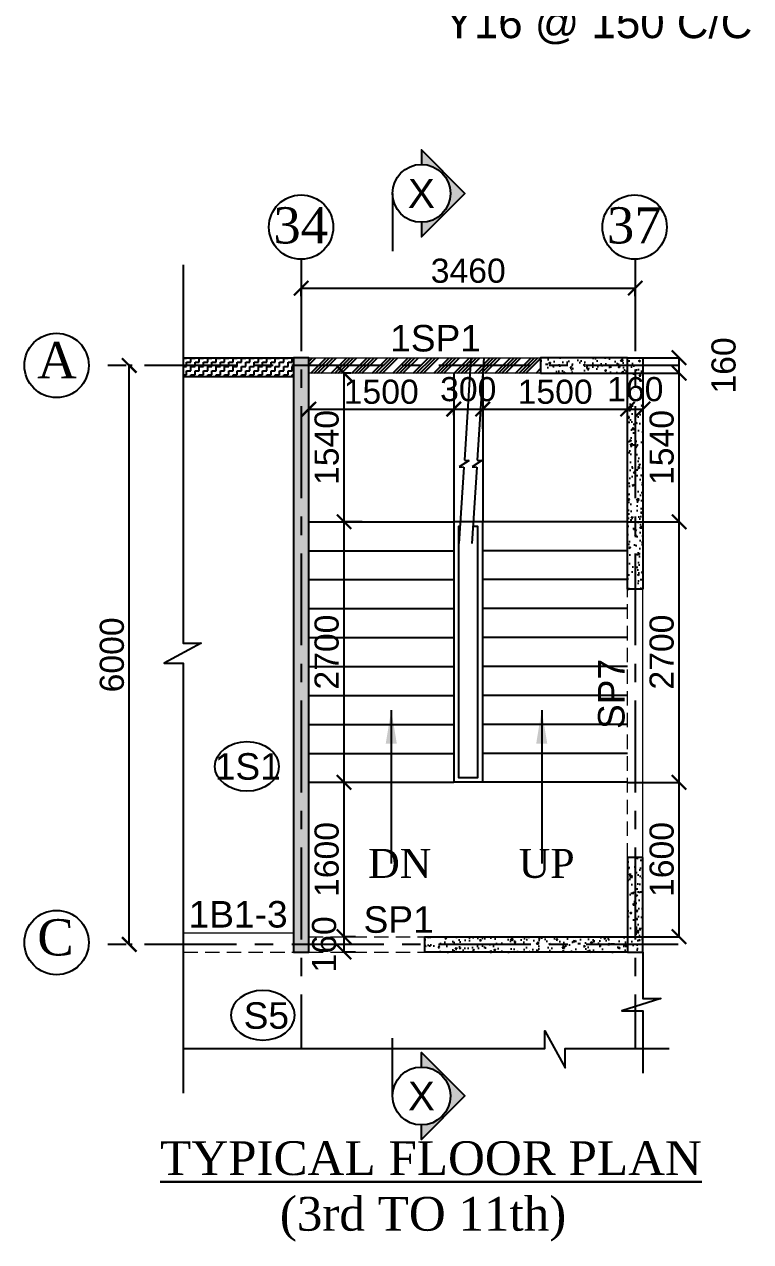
# Model space of a CAD drawing. Header units: inches. Extents: x 42351 to 118476, y -157843 to -108551.
# Drawn here: x 55539 to 63059, y -144412 to -131799 of the extents above; entities that cross this region are included whole.
import ezdxf
from ezdxf.enums import TextEntityAlignment as Align

# ---------------------------------------------------------------- set-up
doc = ezdxf.new("R2010")
doc.units = ezdxf.units.IN
doc.header["$MEASUREMENT"] = 0
doc.linetypes.add('CENTER', pattern=[50.8, 31.75, -6.35, 6.35, -6.35])
doc.linetypes.add('Hidden', pattern=[3, 2, -1])
for name, color, linetype in [('1', 8, 'Continuous'), ('160 R.C. WALL HAT', 8, 'Continuous'), ('160 R.C.WALL', 6, 'Continuous'), ('200 R.C. WALL', 8, 'Continuous'), ('200THK R.C WALL HAT', 253, 'Continuous'), ('ARROW', 5, 'Continuous'), ('DIM', 251, 'Continuous'), ('GIRD CIR', 1, 'Continuous'), ('GIRD TEXT', 4, 'Continuous'), ('GRID', 8, 'CENTER'), ('GRID DIM', 4, 'Continuous'), ('NON STRUC R.C.WALL', 6, 'Continuous'), ('SECOND FLOOR BEAM', 6, 'Continuous'), ('SECOND FLOOR SLAB', 4, 'Continuous'), ('SLAB TEXT', 1, 'Continuous'), ('SLAB TXT', 4, 'Continuous'), ('SPANRAL BEAM', 3, 'Continuous'), ('STEP LINE', 6, 'Continuous')]:
    doc.layers.add(name, color=color, linetype=linetype)
for name, color, linetype, lineweight in [('BEAMS', 3, 'Continuous', 0), ('GRID NO', 4, 'Continuous', 9), ('inner wall', 4, 'Continuous', 30), ('SLAB CIR', 1, 'Continuous', 25), ('text', 4, 'Continuous', 30)]:
    doc.layers.add(name, color=color, linetype=linetype, lineweight=lineweight)
doc.styles.add('KUMAR', font='romantic.ttf')
doc.styles.add('T-200', font='arial.ttf', dxfattribs={"height": 300})
doc.styles.add('T200', font='sanss___.ttf', dxfattribs={"height": 250})
doc.styles.add('T300', font='sanss___.ttf', dxfattribs={"height": 350})
doc.styles.add('T400', font='romantic.ttf')
doc.dimstyles.new('T 200', dxfattribs={"dimtxt": 250, "dimasz": 150, "dimexe": 1, "dimexo": 0, "dimgap": 50, "dimtad": 1, "dimdec": 0, "dimdsep": 46, "dimtxsty": 'T200', "dimblk": 'ARCHTICK', "dimcen": 2.5, "dimdle": 1, "dimclrd": 5, "dimclre": 253, "dimclrt": 1, "dimadec": 0, "dimazin": 0, "dimtfac": 1, "dimtdec": 0, "dimtmove": 2, "dimatfit": 3, "dimfxl": 0, "dimarcsym": 0})
doc.dimstyles.new('T 300', dxfattribs={"dimtxt": 250, "dimasz": 150, "dimexe": 1, "dimexo": 0, "dimgap": 50, "dimtad": 1, "dimdec": 0, "dimrnd": 5, "dimdsep": 46, "dimtxsty": 'T200', "dimblk": 'ARCHTICK', "dimcen": 2.5, "dimdle": 1, "dimclrd": 5, "dimclre": 253, "dimclrt": 4, "dimadec": 0, "dimazin": 0, "dimtfac": 1, "dimtdec": 0, "dimtmove": 2, "dimatfit": 3, "dimfxl": 0, "dimarcsym": 0})
pattern_1 = [(50, (2195675.05, 94343.4), (179.315046, -15.688034), [18.75, -206.25]), (355, (2195675.05, 94343.4), (-34.687833, 188.048033), [15, -165]), (100.451444, (2195689.99, 94342.1), (144.627212, 172.359998), [15.935048, -175.285528]), (46.1842, (2195675.05, 94393.4), (266.810333, -41.37982), [28.125, -309.375]), (96.635635, (2195697.28, 94389.96), (233.665486, 243.52965), [23.902586, -262.92844]), (351.184164, (2195675.05, 94393.4), (233.665486, 243.52965), [22.5, -247.5]), (21, (2195700.05, 94380.9), (149.226763, -100.654723), [18.75, -206.25]), (326, (2195700.05, 94380.9), (60.828833, 181.287511), [15, -165]), (71.451445, (2195712.48, 94372.52), (210.055594, 80.632788), [15.935047, -175.285528]), (37.5, (2195675.046, 94343.41), (3.0399638, 83.2234635), [0, -163, 0, -167.5, 0, -165.625]), (7.5, (2195675.05, 94343.41), (65.7673844, 98.602928), [0, -95.5, 0, -159.25, 0, -63.125]), (327.5, (2195619.296, 94343.41), (133.455609, -5.638718), [0, -62.5, 0, -195, 0, -258.75]), (317.5, (2195594.3, 94343.41), (145.7965423, 25.0262456), [0, -81.25, 0, -129.5, 0, -183.75])]

# ---------------------------------------------------------------- blocks, each defined once
blk = doc.blocks.new('_ARCHTICK')
at = {"color": 0, "linetype": 'ByBlock', "const_width": 0.15}
blk.add_lwpolyline([(-0.5, -0.5), (0.5, 0.5)], dxfattribs=at)
blk = doc.blocks.new('*D52')
at = {"layer": 'Defpoints', "color": 0}
for p in [(56625, -135333), (56655, -135333, 15), (56655, -141332, 15)]:
    blk.add_point(p, dxfattribs=at)
at = {"layer": 'GRID DIM', "color": 253, "lineweight": -2}
for p, q in [((56655, -135333), (56624, -135333)), ((56655, -141332), (56624, -141332))]:
    blk.add_line(p, q, dxfattribs=at)
at = {"layer": 'GRID DIM', "color": 5, "lineweight": -2}
blk.add_line((56625, -141333), (56625, -135332), dxfattribs=at)
at = {"layer": 'GRID DIM', "color": 5, "lineweight": -2, "xscale": 150, "yscale": 150, "zscale": 150}
for p, rotation in [((56625, -135333), 90), ((56625, -141332), 270)]:
    blk.add_blockref('_ARCHTICK', p, dxfattribs=dict(at, rotation=rotation))
at = {"layer": 'GRID DIM', "color": 4, "insert": (56446, -138332), "char_height": 250, "attachment_point": 5, "rotation": 90, "style": 'T200'}
blk.add_mtext('6000', dxfattribs=at)
blk = doc.blocks.new('*D53')
at = {"layer": 'Defpoints', "color": 0}
for p in [(61865, -134532), (58405, -134615, 15), (61865, -134615, 15)]:
    blk.add_point(p, dxfattribs=at)
at = {"layer": 'GRID DIM', "color": 5, "lineweight": -2}
blk.add_line((58404, -134532), (61866, -134532), dxfattribs=at)
at = {"layer": 'GRID DIM', "color": 253, "lineweight": -2}
for p, q in [((58405, -134615), (58405, -134531)), ((61865, -134615), (61865, -134531))]:
    blk.add_line(p, q, dxfattribs=at)
at = {"layer": 'GRID DIM', "color": 5, "lineweight": -2, "xscale": 150, "yscale": 150, "zscale": 150, "rotation": 180}
blk.add_blockref('_ARCHTICK', (58405, -134532), dxfattribs=at)
at = {"layer": 'GRID DIM', "color": 5, "lineweight": -2, "xscale": 150, "yscale": 150, "zscale": 150}
blk.add_blockref('_ARCHTICK', (61865, -134532), dxfattribs=at)
at = {"layer": 'GRID DIM', "color": 4, "insert": (60135, -134353), "char_height": 250, "attachment_point": 5, "style": 'T200'}
blk.add_mtext('3460', dxfattribs=at)
blk = doc.blocks.new('*D54')
at = {"layer": 'Defpoints', "color": 0}
for p in [(61785, -139653, 15), (62318, -139653), (61785, -141252, 15)]:
    blk.add_point(p, dxfattribs=at)
at = {"layer": 'DIM', "color": 253, "lineweight": -2}
for p, q in [((61785, -139653), (62319, -139653)), ((61785, -141252), (62319, -141252))]:
    blk.add_line(p, q, dxfattribs=at)
at = {"layer": 'DIM', "color": 5, "lineweight": -2}
blk.add_line((62318, -141253), (62318, -139652), dxfattribs=at)
at = {"layer": 'DIM', "color": 5, "lineweight": -2, "xscale": 150, "yscale": 150, "zscale": 150}
for p, rotation in [((62318, -139653), 90), ((62318, -141252), 270)]:
    blk.add_blockref('_ARCHTICK', p, dxfattribs=dict(at, rotation=rotation))
at = {"layer": 'DIM', "color": 1, "insert": (62139, -140452), "char_height": 250, "attachment_point": 5, "rotation": 90, "style": 'T200'}
blk.add_mtext('1600', dxfattribs=at)
blk = doc.blocks.new('*D55')
at = {"layer": 'Defpoints', "color": 0}
for p in [(61785, -136953, 15), (62318, -136953), (61785, -139653, 15)]:
    blk.add_point(p, dxfattribs=at)
at = {"layer": 'DIM', "color": 253, "lineweight": -2}
for p, q in [((61785, -136953), (62319, -136953)), ((61785, -139653), (62319, -139653))]:
    blk.add_line(p, q, dxfattribs=at)
at = {"layer": 'DIM', "color": 5, "lineweight": -2}
blk.add_line((62318, -139654), (62318, -136952), dxfattribs=at)
at = {"layer": 'DIM', "color": 5, "lineweight": -2, "xscale": 150, "yscale": 150, "zscale": 150}
for p, rotation in [((62318, -136953), 90), ((62318, -139653), 270)]:
    blk.add_blockref('_ARCHTICK', p, dxfattribs=dict(at, rotation=rotation))
at = {"layer": 'DIM', "color": 1, "insert": (62139, -138303), "char_height": 250, "attachment_point": 5, "rotation": 90, "style": 'T200'}
blk.add_mtext('2700', dxfattribs=at)
blk = doc.blocks.new('*D56')
at = {"layer": 'Defpoints', "color": 0}
for p in [(61785, -135413, 15), (62318, -135413), (61785, -136953, 15)]:
    blk.add_point(p, dxfattribs=at)
at = {"layer": 'DIM', "color": 253, "lineweight": -2}
for p, q in [((61785, -135413), (62319, -135413)), ((61785, -136953), (62319, -136953))]:
    blk.add_line(p, q, dxfattribs=at)
at = {"layer": 'DIM', "color": 5, "lineweight": -2}
blk.add_line((62318, -136954), (62318, -135412), dxfattribs=at)
at = {"layer": 'DIM', "color": 5, "lineweight": -2, "xscale": 150, "yscale": 150, "zscale": 150}
for p, rotation in [((62318, -135413), 90), ((62318, -136953), 270)]:
    blk.add_blockref('_ARCHTICK', p, dxfattribs=dict(at, rotation=rotation))
at = {"layer": 'DIM', "color": 1, "insert": (62139, -136183), "char_height": 250, "attachment_point": 5, "rotation": 90, "style": 'T200'}
blk.add_mtext('1540', dxfattribs=at)
blk = doc.blocks.new('*D57')
at = {"layer": 'Defpoints', "color": 0}
for p in [(61785, -135253, 15), (62318, -135253), (61785, -135413, 15)]:
    blk.add_point(p, dxfattribs=at)
at = {"layer": 'DIM', "color": 253, "lineweight": -2}
for p, q in [((61785, -135253), (62319, -135253)), ((61785, -135413), (62319, -135413))]:
    blk.add_line(p, q, dxfattribs=at)
at = {"layer": 'DIM', "color": 5, "lineweight": -2}
blk.add_line((62318, -135414), (62318, -135252), dxfattribs=at)
at = {"layer": 'DIM', "color": 5, "lineweight": -2, "xscale": 150, "yscale": 150, "zscale": 150}
for p, rotation in [((62318, -135253), 90), ((62318, -135413), 270)]:
    blk.add_blockref('_ARCHTICK', p, dxfattribs=dict(at, rotation=rotation))
at = {"layer": 'DIM', "color": 1, "insert": (62780, -135333), "char_height": 250, "attachment_point": 5, "rotation": 90, "style": 'T200'}
blk.add_mtext('160', dxfattribs=at)
blk = doc.blocks.new('*D58')
at = {"layer": 'Defpoints', "color": 0}
for p in [(58849, -141252), (58967, -141252, 15), (58967, -141412, 15)]:
    blk.add_point(p, dxfattribs=at)
at = {"layer": 'DIM', "color": 253, "lineweight": -2}
for p, q in [((58967, -141252), (58848, -141252)), ((58967, -141412), (58848, -141412))]:
    blk.add_line(p, q, dxfattribs=at)
at = {"layer": 'DIM', "color": 5, "lineweight": -2}
blk.add_line((58849, -141413), (58849, -141251), dxfattribs=at)
at = {"layer": 'DIM', "color": 5, "lineweight": -2, "xscale": 150, "yscale": 150, "zscale": 150}
for p, rotation in [((58849, -141252), 90), ((58849, -141412), 270)]:
    blk.add_blockref('_ARCHTICK', p, dxfattribs=dict(at, rotation=rotation))
at = {"layer": 'DIM', "color": 1, "insert": (58644, -141332), "char_height": 250, "attachment_point": 5, "rotation": 90, "style": 'T200'}
blk.add_mtext('160', dxfattribs=at)
blk = doc.blocks.new('*D59')
at = {"layer": 'Defpoints', "color": 0}
for p in [(58849, -139653), (58932, -139653, 15), (58967, -141252, 15)]:
    blk.add_point(p, dxfattribs=at)
at = {"layer": 'DIM', "color": 253, "lineweight": -2}
for p, q in [((58932, -139653), (58848, -139653)), ((58967, -141252), (58848, -141252))]:
    blk.add_line(p, q, dxfattribs=at)
at = {"layer": 'DIM', "color": 5, "lineweight": -2}
blk.add_line((58849, -141253), (58849, -139652), dxfattribs=at)
at = {"layer": 'DIM', "color": 5, "lineweight": -2, "xscale": 150, "yscale": 150, "zscale": 150}
for p, rotation in [((58849, -139653), 90), ((58849, -141252), 270)]:
    blk.add_blockref('_ARCHTICK', p, dxfattribs=dict(at, rotation=rotation))
at = {"layer": 'DIM', "color": 1, "insert": (58670, -140452), "char_height": 250, "attachment_point": 5, "rotation": 90, "style": 'T200'}
blk.add_mtext('1600', dxfattribs=at)
blk = doc.blocks.new('*D60')
at = {"layer": 'Defpoints', "color": 0}
for p in [(58849, -136953), (59036, -136953, 15), (58932, -139653, 15)]:
    blk.add_point(p, dxfattribs=at)
at = {"layer": 'DIM', "color": 253, "lineweight": -2}
for p, q in [((59036, -136953), (58848, -136953)), ((58932, -139653), (58848, -139653))]:
    blk.add_line(p, q, dxfattribs=at)
at = {"layer": 'DIM', "color": 5, "lineweight": -2}
blk.add_line((58849, -139654), (58849, -136952), dxfattribs=at)
at = {"layer": 'DIM', "color": 5, "lineweight": -2, "xscale": 150, "yscale": 150, "zscale": 150}
for p, rotation in [((58849, -136953), 90), ((58849, -139653), 270)]:
    blk.add_blockref('_ARCHTICK', p, dxfattribs=dict(at, rotation=rotation))
at = {"layer": 'DIM', "color": 1, "insert": (58670, -138303), "char_height": 250, "attachment_point": 5, "rotation": 90, "style": 'T200'}
blk.add_mtext('2700', dxfattribs=at)
blk = doc.blocks.new('*D61')
at = {"layer": 'Defpoints', "color": 0}
for p in [(58849, -135413), (58918, -135413, 15), (59036, -136953, 15)]:
    blk.add_point(p, dxfattribs=at)
at = {"layer": 'DIM', "color": 253, "lineweight": -2}
for p, q in [((58918, -135413), (58848, -135413)), ((59036, -136953), (58848, -136953))]:
    blk.add_line(p, q, dxfattribs=at)
at = {"layer": 'DIM', "color": 5, "lineweight": -2}
blk.add_line((58849, -136954), (58849, -135412), dxfattribs=at)
at = {"layer": 'DIM', "color": 5, "lineweight": -2, "xscale": 150, "yscale": 150, "zscale": 150}
for p, rotation in [((58849, -135413), 90), ((58849, -136953), 270)]:
    blk.add_blockref('_ARCHTICK', p, dxfattribs=dict(at, rotation=rotation))
at = {"layer": 'DIM', "color": 1, "insert": (58670, -136183), "char_height": 250, "attachment_point": 5, "rotation": 90, "style": 'T200'}
blk.add_mtext('1540', dxfattribs=at)
blk = doc.blocks.new('*D62')
at = {"layer": 'Defpoints', "color": 0}
for p in [(59985, -135785), (58484, -135848, 15), (59985, -135848, 15)]:
    blk.add_point(p, dxfattribs=at)
at = {"layer": 'DIM', "color": 5, "lineweight": -2}
blk.add_line((58483, -135785), (59986, -135785), dxfattribs=at)
at = {"layer": 'DIM', "color": 253, "lineweight": -2}
for p, q in [((58484, -135848), (58484, -135784)), ((59985, -135848), (59985, -135784))]:
    blk.add_line(p, q, dxfattribs=at)
at = {"layer": 'DIM', "color": 5, "lineweight": -2, "xscale": 150, "yscale": 150, "zscale": 150, "rotation": 180}
blk.add_blockref('_ARCHTICK', (58484, -135785), dxfattribs=at)
at = {"layer": 'DIM', "color": 5, "lineweight": -2, "xscale": 150, "yscale": 150, "zscale": 150}
blk.add_blockref('_ARCHTICK', (59985, -135785), dxfattribs=at)
at = {"layer": 'DIM', "color": 1, "insert": (59234, -135607), "char_height": 250, "attachment_point": 5, "style": 'T200'}
blk.add_mtext('1500', dxfattribs=at)
blk = doc.blocks.new('*D63')
at = {"layer": 'Defpoints', "color": 0}
for p in [(60285, -135785), (59985, -135848, 15), (60285, -135988, 15)]:
    blk.add_point(p, dxfattribs=at)
at = {"layer": 'DIM', "color": 5, "lineweight": -2}
blk.add_line((59984, -135785), (60286, -135785), dxfattribs=at)
at = {"layer": 'DIM', "color": 253, "lineweight": -2}
for p, q in [((59985, -135848), (59985, -135784)), ((60285, -135988), (60285, -135784))]:
    blk.add_line(p, q, dxfattribs=at)
at = {"layer": 'DIM', "color": 5, "lineweight": -2, "xscale": 150, "yscale": 150, "zscale": 150, "rotation": 180}
blk.add_blockref('_ARCHTICK', (59985, -135785), dxfattribs=at)
at = {"layer": 'DIM', "color": 5, "lineweight": -2, "xscale": 150, "yscale": 150, "zscale": 150}
blk.add_blockref('_ARCHTICK', (60285, -135785), dxfattribs=at)
at = {"layer": 'DIM', "color": 1, "insert": (60135, -135580), "char_height": 250, "attachment_point": 5, "style": 'T200'}
blk.add_mtext('300', dxfattribs=at)
blk = doc.blocks.new('*D64')
at = {"layer": 'Defpoints', "color": 0}
for p in [(61785, -135785), (61785, -135860, 15), (60285, -135988, 15)]:
    blk.add_point(p, dxfattribs=at)
at = {"layer": 'DIM', "color": 5, "lineweight": -2}
blk.add_line((60284, -135785), (61786, -135785), dxfattribs=at)
at = {"layer": 'DIM', "color": 253, "lineweight": -2}
for p, q in [((60285, -135988), (60285, -135784)), ((61785, -135860), (61785, -135784))]:
    blk.add_line(p, q, dxfattribs=at)
at = {"layer": 'DIM', "color": 5, "lineweight": -2, "xscale": 150, "yscale": 150, "zscale": 150, "rotation": 180}
blk.add_blockref('_ARCHTICK', (60285, -135785), dxfattribs=at)
at = {"layer": 'DIM', "color": 5, "lineweight": -2, "xscale": 150, "yscale": 150, "zscale": 150}
blk.add_blockref('_ARCHTICK', (61785, -135785), dxfattribs=at)
at = {"layer": 'DIM', "color": 1, "insert": (61035, -135607), "char_height": 250, "attachment_point": 5, "style": 'T200'}
blk.add_mtext('1500', dxfattribs=at)
blk = doc.blocks.new('*D65')
at = {"layer": 'Defpoints', "color": 0}
for p in [(61945, -135785), (61945, -135834, 15), (61785, -135860, 15)]:
    blk.add_point(p, dxfattribs=at)
at = {"layer": 'DIM', "color": 5, "lineweight": -2}
blk.add_line((61784, -135785), (61946, -135785), dxfattribs=at)
at = {"layer": 'DIM', "color": 253, "lineweight": -2}
for p, q in [((61785, -135860), (61785, -135784)), ((61945, -135834), (61945, -135784))]:
    blk.add_line(p, q, dxfattribs=at)
at = {"layer": 'DIM', "color": 5, "lineweight": -2, "xscale": 150, "yscale": 150, "zscale": 150, "rotation": 180}
blk.add_blockref('_ARCHTICK', (61785, -135785), dxfattribs=at)
at = {"layer": 'DIM', "color": 5, "lineweight": -2, "xscale": 150, "yscale": 150, "zscale": 150}
blk.add_blockref('_ARCHTICK', (61945, -135785), dxfattribs=at)
at = {"layer": 'DIM', "color": 1, "insert": (61865, -135580), "char_height": 250, "attachment_point": 5, "style": 'T200'}
blk.add_mtext('160', dxfattribs=at)

msp = doc.modelspace()

# ---------------------------------------------------------------- hatches: boundary and pattern name
at = {"layer": '1'}
for points in [[(60100.2, -133549.8), (59650.2, -133999.8), (59650.2, -133849.8, 0.4142136), (59950.2, -133549.8, 0.4142136), (59650.2, -133249.8), (59650.2, -133099.8)], [(60100.2, -142902.5), (59650.2, -142452.5), (59650.2, -142602.5, -0.4142136), (59950.2, -142902.5, -0.4142136), (59650.2, -143202.5), (59650.2, -143352.5)]]:
    msp.add_hatch(color=30, dxfattribs=at).paths.add_polyline_path(points)
at = {"layer": '160 R.C. WALL HAT'}
h = msp.add_hatch(dxfattribs=at)
h.set_pattern_fill('AR-CONC', color=256, scale=25)
h.set_pattern_definition([(50, (2195695.05, 94343.4), (179.315046, -15.688034), [18.75, -206.25]), (355, (2195695.05, 94343.4), (-34.687833, 188.048033), [15, -165]), (100.451444, (2195709.99, 94342.1), (144.627212, 172.359998), [15.935048, -175.285528]), (46.1842, (2195695.05, 94393.4), (266.810333, -41.37982), [28.125, -309.375]), (96.635635, (2195717.28, 94389.96), (233.665486, 243.52965), [23.902586, -262.92844]), (351.184164, (2195695.05, 94393.4), (233.665486, 243.52965), [22.5, -247.5]), (21, (2195720.05, 94380.9), (149.226763, -100.654723), [18.75, -206.25]), (326, (2195720.05, 94380.9), (60.828833, 181.287511), [15, -165]), (71.451445, (2195732.48, 94372.52), (210.055594, 80.632788), [15.935047, -175.285528]), (37.5, (2195695.046, 94343.41), (3.0399638, 83.2234635), [0, -163, 0, -167.5, 0, -165.625]), (7.5, (2195695.05, 94343.41), (65.7673844, 98.602928), [0, -95.5, 0, -159.25, 0, -63.125]), (327.5, (2195639.296, 94343.41), (133.455609, -5.638718), [0, -62.5, 0, -195, 0, -258.75]), (317.5, (2195614.3, 94343.41), (145.7965423, 25.0262456), [0, -81.25, 0, -129.5, 0, -183.75])])
h.paths.add_polyline_path([(58484.5, -135252.5), (58324.5, -135252.5), (58324.5, -141412.4), (58484.5, -141412.4)])
h = msp.add_hatch(dxfattribs=at)
h.set_pattern_fill('AR-CONC', color=256, scale=25)
h.set_pattern_definition([(50, (2195675.05, 94363.41), (179.315046, -15.688034), [18.75, -206.25]), (355, (2195675.05, 94363.4), (-34.687833, 188.048033), [15, -165]), (100.451444, (2195689.99, 94362.1), (144.627212, 172.359998), [15.935048, -175.285528]), (46.1842, (2195675.05, 94413.4), (266.810333, -41.37982), [28.125, -309.375]), (96.635635, (2195697.28, 94409.96), (233.665486, 243.52965), [23.902586, -262.92844]), (351.184164, (2195675.05, 94413.4), (233.665486, 243.52965), [22.5, -247.5]), (21, (2195700.05, 94400.91), (149.226763, -100.654723), [18.75, -206.25]), (326, (2195700.05, 94400.9), (60.828833, 181.287511), [15, -165]), (71.451445, (2195712.48, 94392.52), (210.055594, 80.632788), [15.935047, -175.285528]), (37.5, (2195675.046, 94363.41), (3.0399638, 83.2234635), [0, -163, 0, -167.5, 0, -165.625]), (7.5, (2195675.05, 94363.41), (65.7673844, 98.602928), [0, -95.5, 0, -159.25, 0, -63.125]), (327.5, (2195619.296, 94363.41), (133.455609, -5.638718), [0, -62.5, 0, -195, 0, -258.75]), (317.5, (2195594.3, 94363.41), (145.7965423, 25.0262456), [0, -81.25, 0, -129.5, 0, -183.75])])
h.paths.add_polyline_path([(61784.5, -135252.5), (60884.5, -135252.5), (60884.5, -135412.5), (61784.5, -135412.5)])
h = msp.add_hatch(dxfattribs=at)
h.set_pattern_fill('AR-CONC', color=256, scale=25)
h.set_pattern_definition(pattern_1)
h.paths.add_polyline_path([(61784.5, -137652.4), (61944.5, -137652.4), (61944.5, -135252.5), (61784.5, -135252.5)])
h = msp.add_hatch(dxfattribs=at)
h.set_pattern_fill('AR-CONC', color=256, scale=25)
h.set_pattern_definition(pattern_1)
h.paths.add_polyline_path([(61944.5, -140432.4), (61784.5, -140432.4), (61784.5, -141412.4), (61944.5, -141412.4)])
h = msp.add_hatch(dxfattribs=at)
h.set_pattern_fill('AR-CONC', color=256, scale=25)
h.set_pattern_definition(pattern_1)
h.paths.add_polyline_path([(59684.3, -141252.4), (59684.3, -141412.4), (61784.5, -141412.4), (61784.5, -141252.4)])
at = {"layer": '200THK R.C WALL HAT'}
h = msp.add_hatch(dxfattribs=at)
h.set_pattern_fill('ZIGZAG', color=256, scale=350, style=0)
h.set_pattern_definition([(0, (2195675.046, 94343.407), (43.75, 43.75), [43.75, -43.75]), (90, (2195718.796, 94343.407), (-43.75, 43.75), [43.75, -43.75])])
h.paths.add_polyline_path([(58324.5, -135452.5), (58324.5, -135252.5), (57184.8, -135252.5), (57184.8, -135452.5)])
at = {"layer": 'NON STRUC R.C.WALL'}
h = msp.add_hatch(dxfattribs=at)
h.set_pattern_fill('ANSI34', color=1, scale=200)
h.set_pattern_definition([(45, (58504.52, -135412.5), (-106.066, 106.066), []), (45, (58539.87, -135412.5), (-106.066, 106.066), []), (45, (58575.23, -135412.5), (-106.066, 106.066), []), (45, (58610.58, -135412.5), (-106.066, 106.066), [])])
h.paths.add_polyline_path([(58484.5, -135412.5), (60884.5, -135412.5), (60884.5, -135252.5), (58484.5, -135252.5)])

# ---------------------------------------------------------------- linework, layer by layer
at = {"layer": '1', "color": 30}
for p, q in [((59350.2, -133549.8), (59350.2, -134149.8)), ((59350.2, -142902.5), (59350.2, -142302.5))]:
    msp.add_line(p, q, dxfattribs=at)
at = {"layer": '1'}
for p, q in [((59984.5, -136952.5, 14.7), (59984.5, -139652.5, 14.7)), ((60284.5, -136952.5, 14.7), (59984.5, -136952.5, 14.7)), ((60284.5, -139652.5, 14.7), (60284.5, -136952.5, 14.7)), ((60284.5, -139652.5, 14.7), (59984.5, -139652.5, 14.7))]:
    msp.add_line(p, q, dxfattribs=at)
at = {"layer": '1', "color": 30}
for points in [[(59650.2, -133849.8), (59650.2, -133999.8), (60100.2, -133549.8), (59650.2, -133099.8), (59650.2, -133249.8)], [(59650.2, -142602.5), (59650.2, -142452.5), (60100.2, -142902.5), (59650.2, -143352.5), (59650.2, -143202.5)]]:
    msp.add_lwpolyline(points, dxfattribs=at)
at = {"layer": '1', "elevation": 14.7}
msp.add_lwpolyline([(60050.4, -137002.5), (60034.5, -137002.5), (60034.5, -139602.5), (60234.5, -139602.5), (60234.5, -137002.5), (60184.8, -137002.5)], dxfattribs=at)
at = {"layer": '1', "color": 30}
for centre in [(59650.2, -133549.8), (59650.2, -142902.5)]:
    msp.add_circle(centre, 300, dxfattribs=at)
at = {"layer": '160 R.C.WALL'}
msp.add_line((60884.5, -135252.5, 14.7), (60884.5, -135412.5, 14.7), dxfattribs=at)
at = {"layer": '160 R.C.WALL', "elevation": 14.7}
for points in [[(58484.5, -135252.5), (58324.5, -135252.5), (58324.5, -141412.4), (58484.5, -141412.4)], [(60884.5, -135412.5), (61784.5, -135412.5), (61784.5, -135252.5), (60884.5, -135252.5)], [(61944.5, -137652.4), (61784.5, -137652.4), (61784.5, -135252.5), (61944.5, -135252.5)], [(61944.5, -140432.4), (61784.5, -140432.4), (61784.5, -141412.4), (61944.5, -141412.4)], [(61784.5, -141412.4), (59684.5, -141412.4), (59684.5, -141252.4), (61784.5, -141252.4)]]:
    msp.add_lwpolyline(points, close=True, dxfattribs=at)
at = {"layer": '200 R.C. WALL', "color": 6, "elevation": 14.7}
msp.add_lwpolyline([(57184.8, -135252.5), (58324.5, -135252.5), (58324.5, -135452.5), (57184.8, -135452.5)], dxfattribs=at)
at = {"layer": 'BEAMS', "color": 4, "linetype": 'Continuous', "ltscale": 0.01}
for p, q in [((58484.3, -135252.5, 14.7), (60884.5, -135252.5, 14.7)), ((58484.5, -135412.5, 14.7), (58484.5, -135252.5, 14.7)), ((60884.5, -135412.5, 14.7), (58484.5, -135412.5, 14.7)), ((61944.5, -140432.4, 14.7), (61944.5, -137652.4, 14.7)), ((57184.8, -141212.4, 14.7), (58324.5, -141212.4, 14.7))]:
    msp.add_line(p, q, dxfattribs=at)
at = {"layer": 'BEAMS', "linetype": 'Hidden', "ltscale": 75}
for p, q in [((61784.5, -140432.4, 14.7), (61784.5, -137652.4, 14.7)), ((58484.5, -141252.4, 14.7), (59684.5, -141252.4, 14.7)), ((57184.8, -141412.3, 14.7), (58324.5, -141412.3, 14.7)), ((58484.5, -141412.4, 14.7), (59684.5, -141412.4, 14.7))]:
    msp.add_line(p, q, dxfattribs=at)
at = {"layer": 'DIM'}
for points, elevation in [([(57184.8, -134289.9), (57184.8, -138208.9), (57369, -138208.9), (56985.5, -138416.6), (57184.8, -138416.6), (57184.8, -142872.4)], 14.7), ([(61944.5, -141412.4), (61944.5, -141893.4), (62128.2, -141893.4), (61726.9, -142021.5), (61944.5, -142021.5), (61944.5, -142666.4)], 29.5), ([(57184.8, -142411.4), (60929.6, -142411.4), (60929.6, -142227.2), (61137.3, -142610.7), (61137.3, -142411.4), (62215.8, -142411.4)], 14.7)]:
    msp.add_lwpolyline(points, dxfattribs=dict(at, elevation=elevation))
at = {"layer": 'GIRD CIR'}
for centre in [(58404.5, -133899.1, 29.5), (61858.1, -133899.1, 29.5), (55872.2, -135332.5, 29.5), (55872.2, -141312.4, 29.5)]:
    msp.add_circle(centre, 333.3, dxfattribs=at)
at = {"layer": 'GRID', "ltscale": 30}
for p, q in [((58404.5, -134232.4, 14.7), (58404.5, -142411.4, 14.7)), ((61864.5, -134232.3, 14.7), (61864.5, -142411.4, 14.7)), ((62307.8, -135332.5, 14.7), (56205.5, -135332.5, 14.7)), ((62307.8, -141332.4, 14.7), (56204.9, -141332.4, 14.7))]:
    msp.add_line(p, q, dxfattribs=at)
at = {"layer": 'SLAB CIR'}
msp.add_ellipse((57843.7, -139487.3, 14), major_axis=(-331, 0), ratio=0.77685, dxfattribs=at)
at = {"layer": 'SLAB CIR', "extrusion": (0, 0, -1)}
msp.add_ellipse((58007.8, -142066.5), major_axis=(331, 0), ratio=0.77685, dxfattribs=at)
at = {"layer": 'STEP LINE'}
for p, q in [((60162.9, -135252.5, 14.7), (60094.7, -136313.7, 14.7)), ((60297.4, -135252.5, 14.7), (60229.1, -136313.7, 14.7)), ((59984.5, -135412.5, 14.7), (59984.5, -136952.5, 14.7)), ((60284.5, -135412.5, 14.7), (60284.5, -136952.5, 14.7)), ((60143.1, -136316.9, 14.7), (60041.6, -136383.4, 14.7)), ((60094.7, -136313.7, 14.7), (60143.1, -136316.9, 14.7)), ((60277.5, -136316.9, 14.7), (60176.1, -136383.4, 14.7)), ((60229.1, -136313.7, 14.7), (60277.5, -136316.9, 14.7)), ((60090, -136386.5, 14.7), (60039.2, -137176.1, 14.7)), ((60041.6, -136383.4, 14.7), (60090, -136386.5, 14.7)), ((60224.4, -136386.5, 14.7), (60173.7, -137176.1, 14.7)), ((60176.1, -136383.4, 14.7), (60224.4, -136386.5, 14.7)), ((58484.5, -136952.5, 14.7), (59984.5, -136952.5, 14.7)), ((61784.5, -136952.5, 14.7), (60284.5, -136952.5, 14.7)), ((58484.5, -137252.5, 14.7), (59984.5, -137252.5, 14.7)), ((61784.5, -137252.5, 14.7), (60284.5, -137252.5, 14.7)), ((58484.5, -137552.5, 14.7), (59984.5, -137552.5, 14.7)), ((61784.5, -137552.5, 14.7), (60284.5, -137552.5, 14.7)), ((58484.5, -137852.5, 14.7), (59984.5, -137852.5, 14.7)), ((61784.5, -137852.5, 14.7), (60284.5, -137852.5, 14.7)), ((58484.5, -138152.5, 14.7), (59984.5, -138152.5, 14.7)), ((61784.5, -138152.5, 14.7), (60284.5, -138152.5, 14.7)), ((58484.5, -138452.5, 14.7), (59984.5, -138452.5, 14.7)), ((61784.5, -138452.5, 14.7), (60284.5, -138452.5, 14.7)), ((58484.5, -138752.5, 14.7), (59984.5, -138752.5, 14.7)), ((61784.5, -138752.5, 14.7), (60284.5, -138752.5, 14.7)), ((58484.5, -139052.5, 14.7), (59984.5, -139052.5, 14.7)), ((61784.5, -139052.5, 14.7), (60284.5, -139052.5, 14.7)), ((58484.5, -139352.5, 14.7), (59984.5, -139352.5, 14.7)), ((61784.5, -139352.5, 14.7), (60284.5, -139352.5, 14.7)), ((58484.5, -139652.5, 14.7), (59984.5, -139652.5, 14.7)), ((61784.5, -139652.5, 14.7), (60284.5, -139652.5, 14.7))]:
    msp.add_line(p, q, dxfattribs=at)

# ---------------------------------------------------------------- texts
at = {"layer": 'GIRD TEXT', "ltscale": 7, "style": 'T400'}
for s, p in [('34', (58117.5, -134068.4)), ('37', (61571.2, -134068.4)), ('A', (55672.7, -135465.8)), ('C', (55672.7, -141445.7))]:
    msp.add_text(s, height=375, dxfattribs=at).set_placement(p)
at = {"layer": 'GRID NO', "style": 'T-200'}
for p in [(59650.2, -133549.8), (59650.2, -142902.5)]:
    msp.add_text('X', height=300, dxfattribs=at).set_placement(p, align=Align.MIDDLE)
at = {"layer": 'inner wall', "color": 2, "style": 'KUMAR'}
for s, p in [('DN', (59099.3, -140642.3)), ('UP', (60657.5, -140642.3))]:
    msp.add_text(s, height=300, dxfattribs=at).set_placement(p)
at = {"layer": 'SECOND FLOOR BEAM', "style": 'T300'}
msp.add_text('1B1-3', height=275, dxfattribs=at).set_placement((57239.8, -141157.2))
at = {"layer": 'SECOND FLOOR SLAB', "style": 'T300'}
msp.add_text('1S1', height=275, dxfattribs=at).set_placement((57510.8, -139625.3))
at = {"layer": 'SLAB TEXT', "color": 3, "style": 'T300'}
msp.add_text('Y16 @ 150 C/C', height=325, dxfattribs=at).set_placement((59890.3, -131941.8))
at = {"layer": 'SLAB TXT', "style": 'T300'}
msp.add_text('S5', height=275, dxfattribs=at).set_placement((57809.4, -142206.2))
at = {"layer": 'SPANRAL BEAM', "style": 'T300'}
for s, p in [('1SP1', (59326.8, -135188.2)), ('SP1', (59051.3, -141211.7))]:
    msp.add_text(s, height=275, dxfattribs=at).set_placement(p)
msp.add_text('SP7', height=275, rotation=90, dxfattribs=at).set_placement((61753.9, -139099.9))
at = {"layer": 'text', "color": 4, "style": 'T400'}
msp.add_text('%%UTYPICAL FLOOR PLAN', height=350, dxfattribs=at).set_placement((59749.4, -143546.8), align=Align.MIDDLE)
at = {"layer": 'text', "color": 6, "style": 'T400'}
msp.add_text('(3rd TO 11th)', height=350, dxfattribs=at).set_placement((59667.1, -144169.5), align=Align.MIDDLE)

# ---------------------------------------------------------------- dimensions: what is measured, and where the dimension line sits
at = {"layer": 'DIM', "color": 2}
for base, p1, p2, picture, middle in [((62317.6, -135252.5), (61784.5, -135412.5, 14.7), (61784.5, -135252.5, 14.7), '*D57', (62780.4, -135332.5)), ((58848.7, -135412.5), (59036.1, -136952.5, 14.7), (58918, -135412.5, 14.7), '*D61', (58670, -136182.5)), ((62317.6, -135412.5), (61784.5, -136952.5, 14.7), (61784.5, -135412.5, 14.7), '*D56', (62138.8, -136182.5)), ((58848.7, -136952.5), (58932.2, -139652.5, 14.7), (59036.1, -136952.5, 14.7), '*D60', (58670, -138302.5)), ((62317.6, -136952.5), (61784.5, -139652.5, 14.7), (61784.5, -136952.5, 14.7), '*D55', (62138.8, -138302.5)), ((58848.7, -139652.5), (58967, -141252.4, 14.7), (58932.2, -139652.5, 14.7), '*D59', (58669.8, -140452.5)), ((62317.6, -139652.5), (61784.5, -141252.4, 14.7), (61784.5, -139652.5, 14.7), '*D54', (62138.7, -140452.5)), ((58848.7, -141252.4), (58967, -141412.4, 14.7), (58967, -141252.4, 14.7), '*D58', (58643.8, -141332.4))]:
    dim = msp.add_linear_dim(base=base, p1=p1, p2=p2, angle=90, dimstyle='T 200', override={"dimrnd": 5, "dimfxl": 1.5, "dimarcsym": 2}, dxfattribs=at)
    dim.commit()
    dim.dimension.update_dxf_attribs({"geometry": picture, "text_midpoint": middle})
for base, p1, p2, picture, middle in [((59984.5, -135785.3), (58484.5, -135848, 14.7), (59984.5, -135848, 14.7), '*D62', (59234.5, -135606.6)), ((60284.5, -135785.3), (59984.5, -135848, 14.7), (60284.5, -135988.2, 14.7), '*D63', (60134.5, -135580.4)), ((61784.5, -135785.3), (60284.5, -135988.2, 14.7), (61784.5, -135859.7, 14.7), '*D64', (61034.5, -135606.6)), ((61944.5, -135785.3), (61784.5, -135859.7, 14.7), (61944.5, -135834.1, 14.7), '*D65', (61864.5, -135580.4))]:
    dim = msp.add_linear_dim(base=base, p1=p1, p2=p2, dimstyle='T 200', override={"dimrnd": 5, "dimfxl": 1.5, "dimarcsym": 2}, dxfattribs=at)
    dim.commit()
    dim.dimension.update_dxf_attribs({"geometry": picture, "text_midpoint": middle})
at = {"layer": 'GRID DIM'}
dim = msp.add_linear_dim(base=(61864.5, -134532.1), p1=(58404.5, -134615.4, 14.7), p2=(61864.5, -134615.4, 14.7), dimstyle='T 300', dxfattribs=at)
dim.commit()
dim.dimension.update_dxf_attribs({"geometry": '*D53', "text_midpoint": (60134.5, -134353.1)})
dim = msp.add_linear_dim(base=(56624.9, -135332.5), p1=(56654.6, -141332.4, 14.7), p2=(56654.6, -135332.5, 14.7), angle=90, dimstyle='T 300', dxfattribs=at)
dim.commit()
dim.dimension.update_dxf_attribs({"geometry": '*D52', "text_midpoint": (56446, -138332.5)})

# ---------------------------------------------------------------- leaders
at = {"layer": 'ARROW'}
for points in [[(59338, -138903.4, 14.7), (59338, -140493.1, 14.7)], [(60896.1, -138903.4, 14.7), (60896.1, -140493.1, 14.7)]]:
    msp.add_leader(points, dimstyle='T 200', override={"dimasz": 350, "dimtad": 0, "dimfxl": 5000, "dimarcsym": 2}, dxfattribs=at)

doc.saveas('drawing.dxf')
